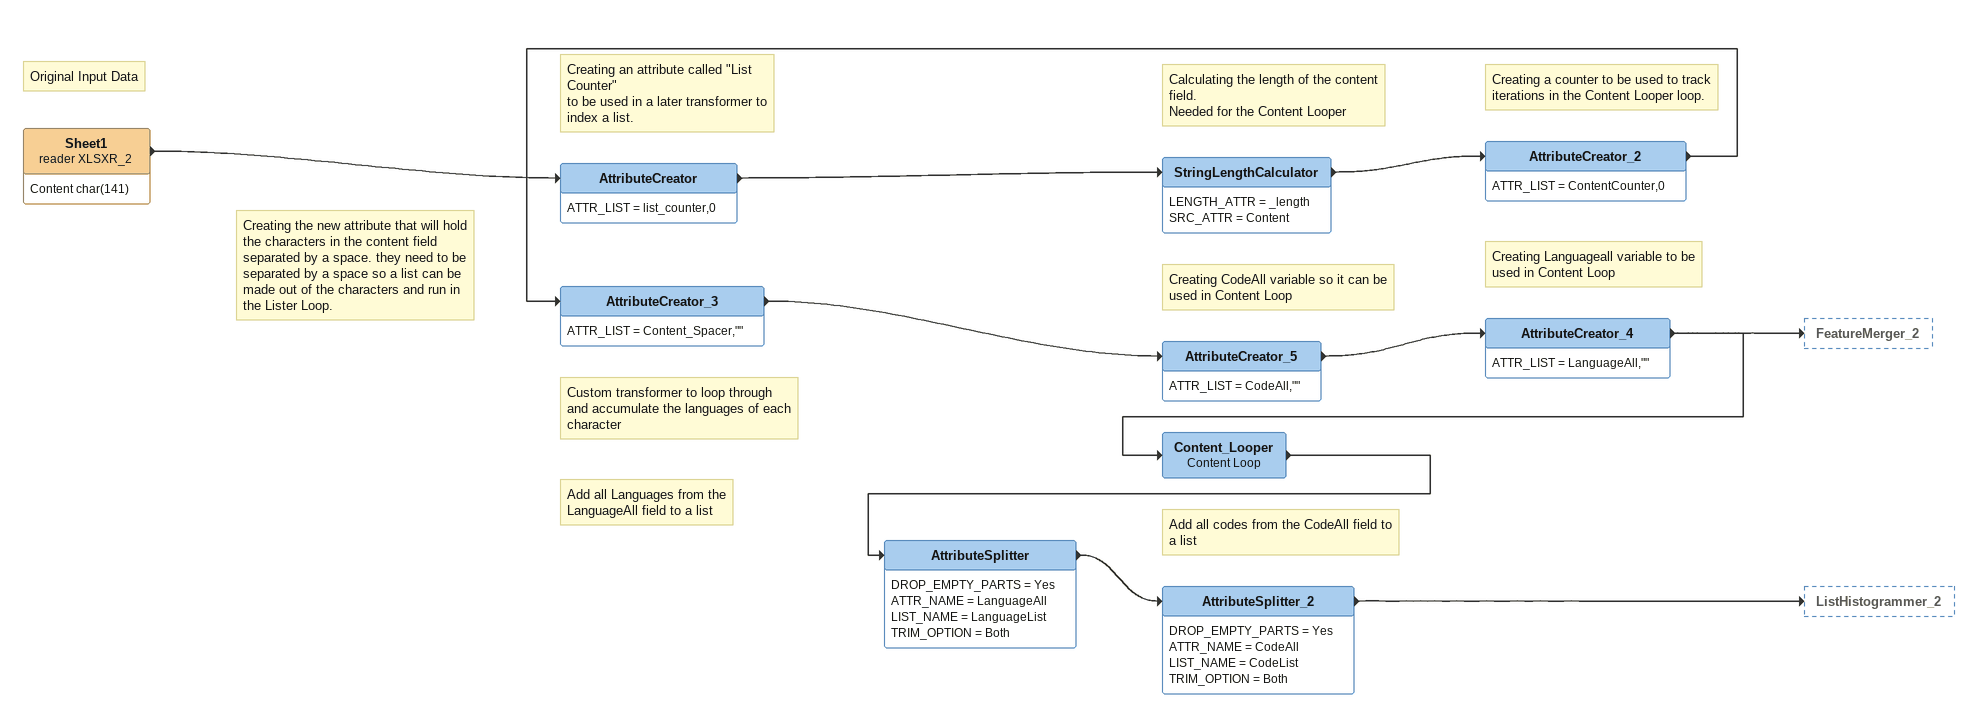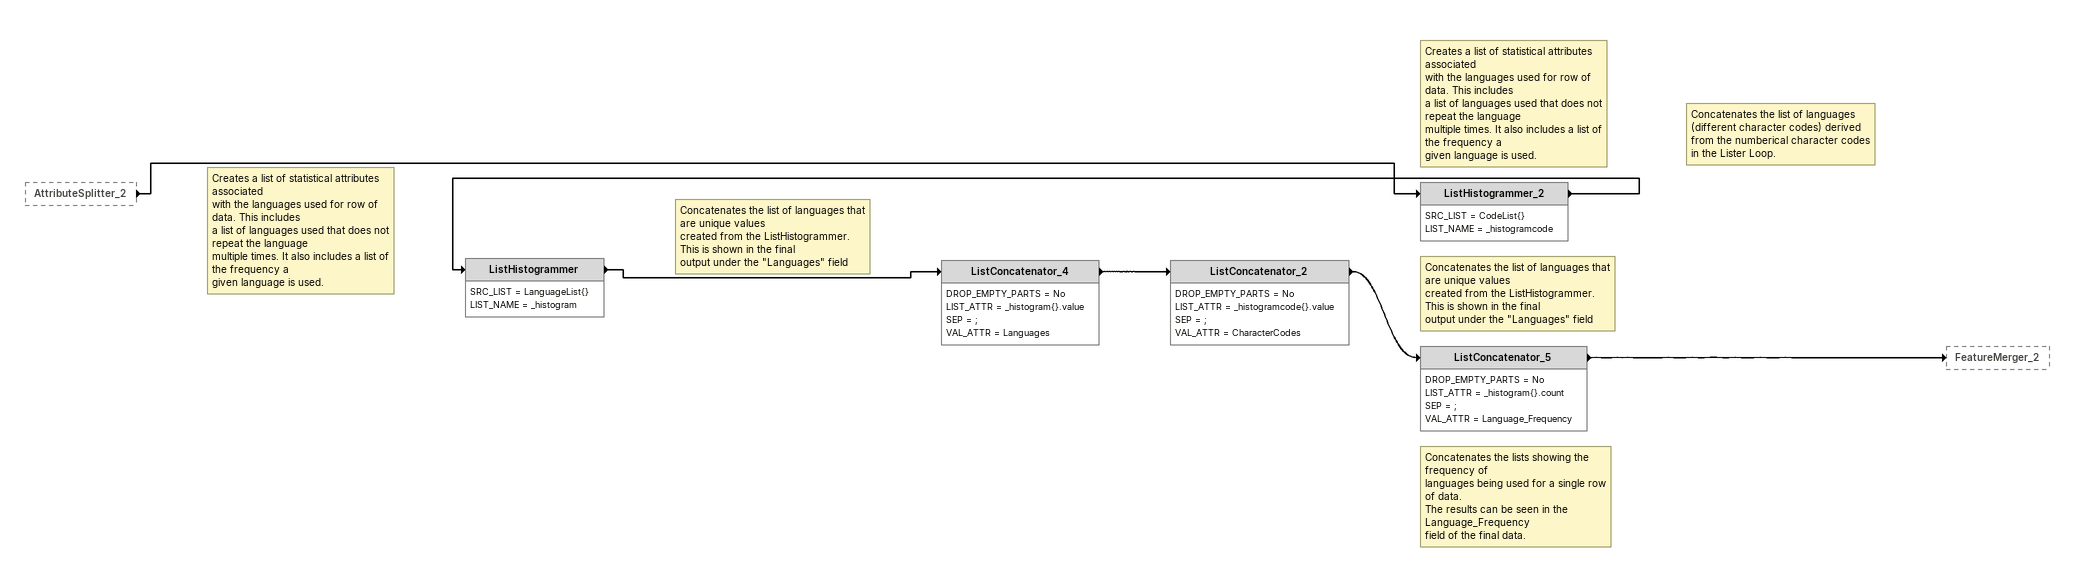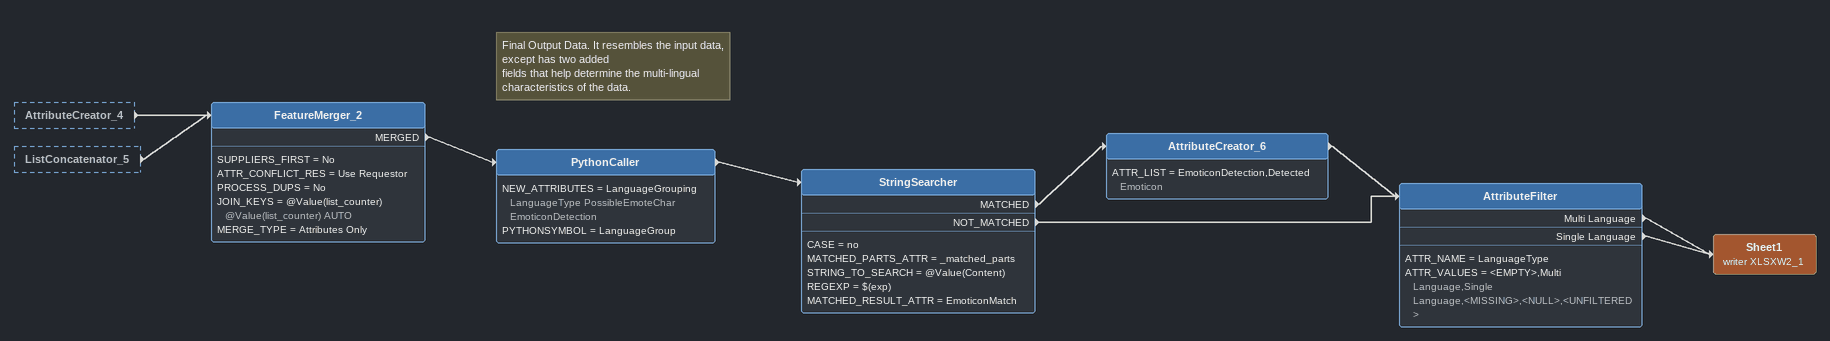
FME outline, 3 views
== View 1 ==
Note: Original Input Data
Sheet1 (reader XLSXR_2)
    attributes: Content char(141)
    -> AttributeCreator
Note: Creating an attribute called "List Counter" / to be used in a later transformer to index a list.
AttributeCreator
    ATTR_LIST = list_counter,0
    -> StringLengthCalculator
Note: Calculating the length of the content field. / Needed for the Content Looper
StringLengthCalculator
    LENGTH_ATTR = _length
    SRC_ATTR = Content
    -> AttributeCreator_2
Note: Creating a counter to be used to track / iterations in the Content Looper loop.
AttributeCreator_2
    ATTR_LIST = ContentCounter,0
    -> AttributeCreator_3
Note: Creating the new attribute that will hold the characters in the content field / separated by a space. they need to be separated by a space so a list can be / made out of the characters and run in the Lister Loop.
AttributeCreator_3
    ATTR_LIST = Content_Spacer,""
    -> AttributeCreator_5
Note: Creating CodeAll variable so it can be used in Content Loop
AttributeCreator_5
    ATTR_LIST = CodeAll,""
    -> AttributeCreator_4
Note: Creating Languageall variable to be used in Content Loop
AttributeCreator_4
    ATTR_LIST = LanguageAll,""
    -> Content_Looper
    -> FeatureMerger_2
Note: Custom transformer to loop through and accumulate the languages of each character
Content_Looper: Content Loop
    -> AttributeSplitter
Note: Add all Languages from the LanguageAll field to a list
AttributeSplitter
    DROP_EMPTY_PARTS = Yes
    ATTR_NAME = LanguageAll
    LIST_NAME = LanguageList
    TRIM_OPTION = Both
    -> AttributeSplitter_2
Note: Add all codes from the CodeAll field to a list
AttributeSplitter_2
    DROP_EMPTY_PARTS = Yes
    ATTR_NAME = CodeAll
    LIST_NAME = CodeList
    TRIM_OPTION = Both
    -> ListHistogrammer_2

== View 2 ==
AttributeSplitter_2 [outside]
    -> ListHistogrammer_2
Note: Creates a list of statistical attributes associated / with the languages used for row of data. This includes / a list of languages used that does not repeat the language / multiple times. It also includes a list of the frequency a / given language is used.
Note: Concatenates the list of languages (different character codes) derived / from the numberical character codes in the Lister Loop.
ListHistogrammer_2
    SRC_LIST = CodeList{}
    LIST_NAME = _histogramcode
    -> ListHistogrammer
Note: Creates a list of statistical attributes associated / with the languages used for row of data. This includes / a list of languages used that does not repeat the language / multiple times. It also includes a list of the frequency a / given language is used.
ListHistogrammer
    SRC_LIST = LanguageList{}
    LIST_NAME = _histogram
    -> ListConcatenator_4
Note: Concatenates the list of languages that are unique values / created from the ListHistogrammer. This is shown in the final / output under the "Languages" field
ListConcatenator_4
    DROP_EMPTY_PARTS = No
    LIST_ATTR = _histogram{}.value
    SEP = ;
    VAL_ATTR = Languages
    -> ListConcatenator_2
Note: Concatenates the list of languages that are unique values / created from the ListHistogrammer. This is shown in the final / output under the "Languages" field
ListConcatenator_2
    DROP_EMPTY_PARTS = No
    LIST_ATTR = _histogramcode{}.value
    SEP = ;
    VAL_ATTR = CharacterCodes
    -> ListConcatenator_5
Note: Concatenates the lists showing the frequency of / languages being used for a single row of data. / The results can be seen in the Language_Frequency / field of the final data.
ListConcatenator_5
    DROP_EMPTY_PARTS = No
    LIST_ATTR = _histogram{}.count
    SEP = ;
    VAL_ATTR = Language_Frequency
    -> FeatureMerger_2

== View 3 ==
AttributeCreator_4 [outside]
    -> FeatureMerger_2
ListConcatenator_5 [outside]
    -> FeatureMerger_2
FeatureMerger_2
    SUPPLIERS_FIRST = No
    ATTR_CONFLICT_RES = Use Requestor
    PROCESS_DUPS = No
    JOIN_KEYS = @Value(list_counter) @Value(list_counter) AUTO
    MERGE_TYPE = Attributes Only
    MERGED -> PythonCaller
Note: Final Output Data. It resembles the input data, except has two added / fields that help determine the multi-lingual characteristics of the data.
PythonCaller
    NEW_ATTRIBUTES = LanguageGrouping LanguageType PossibleEmoteChar EmoticonDetection
    PYTHONSYMBOL = LanguageGroup
    -> StringSearcher
StringSearcher
    CASE = no
    MATCHED_PARTS_ATTR = _matched_parts
    STRING_TO_SEARCH = @Value(Content)
    REGEXP = $(exp)
    MATCHED_RESULT_ATTR = EmoticonMatch
    MATCHED -> AttributeCreator_6
    NOT_MATCHED -> AttributeFilter
AttributeCreator_6
    ATTR_LIST = EmoticonDetection,Detected Emoticon
    -> AttributeFilter
AttributeFilter
    ATTR_NAME = LanguageType
    ATTR_VALUES = <EMPTY>,Multi Language,Single Language,<MISSING>,<NULL>,<UNFILTERED>
    Multi Language -> Sheet1 (writer XLSXW2_1)
    Single Language -> Sheet1 (writer XLSXW2_1)
Sheet1 (writer XLSXW2_1)
